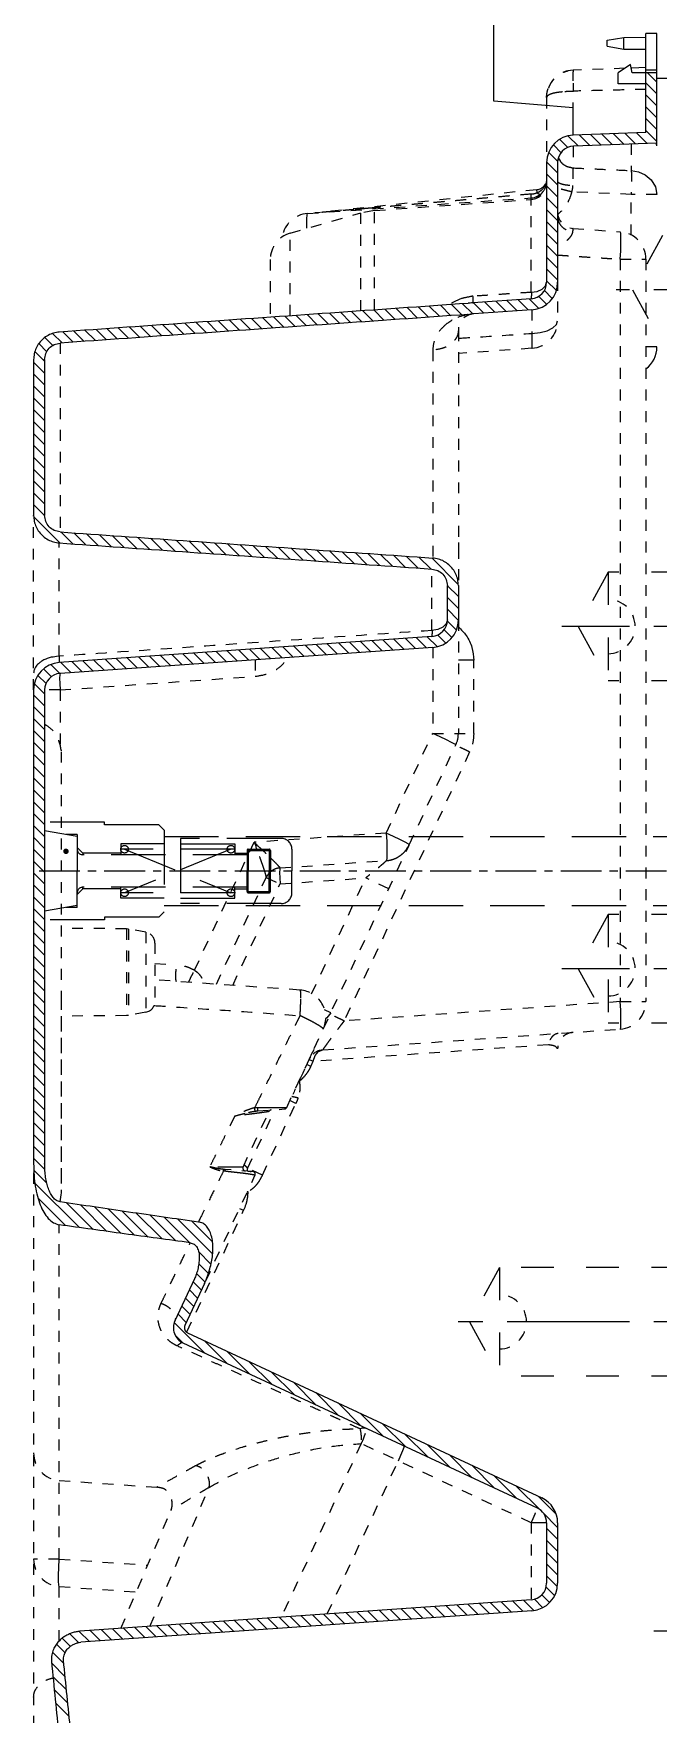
# Model space of a CAD drawing. Extents: x 14103 to 19353, y -3233 to 932.
# Drawn here: x 15809.7 to 15924.7, y 341.8 to 651.3 of the extents above; entities that cross this region are included whole.
import ezdxf

# ---------------------------------------------------------------- set-up
doc = ezdxf.new("R2010")
doc.units = 0
doc.header["$LTSCALE"] = 20
doc.header["$MEASUREMENT"] = 0
for name, pattern in [('CENTER', [0.6, 0.375, -0.075, 0.075, -0.075]), ('HIDDEN', [0.2, 0.1, -0.1]), ('HIDDENX2', [0.75, 0.5, -0.25])]:
    doc.linetypes.add(name, pattern=pattern)
doc.layers.get('0').update_dxf_attribs({"linetype": 'CONTINUOUS'})
for name, color, linetype in [('AIR-POPPELS', 2, 'HIDDENX2'), ('DEFAULT_2', 8, 'HIDDEN'), ('HOLD DOWN', 7, 'CONTINUOUS'), ('WATER', 9, 'HIDDEN')]:
    doc.layers.add(name, color=color, linetype=linetype)

msp = doc.modelspace()

# ---------------------------------------------------------------- linework, layer by layer
at = {"color": 7, "linetype": 'Continuous'}
for p, q in [((15915.25, 650.042), (15918.278, 650.575)), ((15915.25, 648.948), (15915.25, 650.042)), ((15918.278, 650.575), (15922.355, 650.611)), ((15918.278, 648.414), (15918.278, 650.575)), ((15922.355, 633.046), (15922.355, 651.271)), ((15924.385, 651.271), (15922.355, 651.271)), ((15924.385, 631.086), (15924.385, 651.271)), ((15915.25, 648.948), (15918.278, 648.414)), ((15918.278, 648.414), (15922.355, 648.378)), ((15919.553, 645.576), (15917.28, 644.077)), ((15917.28, 642.047), (15917.28, 644.077)), ((15919.818, 644.077), (15919.553, 645.576)), ((15922.355, 645.018), (15919.788, 644.928)), ((15924.385, 644.077), (15919.818, 644.077)), ((15922.355, 644.584), (15924.385, 644.584)), ((15922.355, 642.047), (15917.28, 642.047)), ((15922.355, 633.046), (15908.983, 632.579)), ((15924.385, 631.086), (15909.054, 630.551)), ((15924.385, 630.611), (15924.233, 631.081)), ((15904.085, 627.508), (15904.085, 605.495)), ((15906.115, 627.508), (15906.115, 605.921)), ((15901.253, 602.457), (15890.536, 601.708)), ((15901.394, 600.432), (15890.678, 599.683)), ((15902.872, 596.22), (15904.191, 596.565)), ((15809.677, 591.239), (15809.677, 562.572)), ((15811.707, 591.239), (15811.707, 562.572)), ((15924.385, 593.577), (15922.355, 593.577)), ((15885.815, 543.317), (15885.815, 549.637)), ((15887.845, 549.636), (15887.845, 543.317)), ((15882.983, 540.279), (15814.398, 535.483)), ((15883.124, 538.254), (15814.54, 533.458)), ((15890.678, 535.891), (15887.845, 535.891)), ((15809.677, 530.421), (15809.677, 443.228)), ((15811.707, 530.421), (15811.707, 442.925)), ((15814.752, 519.052), (15814.752, 519.048)), ((15847.581, 434.962), (15848.322, 434.616)), ((15839.288, 421.981), (15835.684, 414.253)), ((15841.127, 421.122), (15837.524, 413.395)), ((15838.015, 412.046), (15903.185, 381.657)), ((15837.157, 410.206), (15902.327, 379.817)), ((15904.085, 377.058), (15904.085, 365.954)), ((15906.115, 377.058), (15906.115, 365.954)), ((15901.253, 362.917), (15818.199, 357.109)), ((15901.394, 360.892), (15818.34, 355.084))]:
    msp.add_line(p, q, dxfattribs=at)
at = {"color": 2, "linetype": 'Continuous'}
for p, q in [((15924.385, 642.341), (15922.65, 644.077)), ((15924.385, 640.153), (15922.355, 642.183)), ((15924.385, 637.966), (15922.355, 639.996)), ((15924.385, 635.778), (15922.355, 637.808)), ((15924.385, 633.591), (15922.355, 635.621)), ((15907.984, 630.304), (15906.511, 631.777)), ((15909.895, 630.58), (15908.07, 632.405)), ((15912.009, 630.654), (15910.046, 632.617)), ((15914.123, 630.728), (15912.16, 632.69)), ((15916.236, 630.802), (15914.274, 632.764)), ((15918.35, 630.875), (15916.387, 632.838)), ((15920.464, 630.949), (15918.501, 632.912)), ((15922.578, 631.023), (15920.615, 632.986)), ((15924.385, 631.403), (15922.355, 633.433)), ((15906.162, 627.75), (15904.504, 629.408)), ((15906.776, 629.324), (15905.334, 630.766)), ((15906.115, 623.422), (15904.085, 625.452)), ((15906.115, 625.609), (15904.103, 627.622)), ((15906.115, 621.234), (15904.085, 623.264)), ((15906.115, 619.047), (15904.085, 621.077)), ((15906.115, 616.859), (15904.085, 618.889)), ((15906.115, 614.672), (15904.085, 616.702)), ((15906.115, 612.484), (15904.085, 614.514)), ((15906.115, 610.296), (15904.085, 612.326)), ((15906.115, 608.109), (15904.085, 610.139)), ((15906.115, 605.921), (15904.085, 607.951)), ((15905.134, 602.527), (15903.645, 604.016)), ((15905.878, 603.971), (15904.085, 605.764)), ((15874.184, 598.476), (15872.278, 600.382)), ((15876.228, 598.619), (15874.322, 600.525)), ((15878.273, 598.762), (15876.367, 600.668)), ((15880.317, 598.906), (15878.411, 600.811)), ((15882.361, 599.049), (15880.455, 600.955)), ((15884.406, 599.192), (15882.5, 601.098)), ((15886.45, 599.336), (15884.544, 601.241)), ((15888.494, 599.479), (15886.589, 601.384)), ((15890.497, 599.664), (15888.633, 601.528)), ((15892.536, 599.812), (15890.634, 601.714)), ((15894.58, 599.955), (15892.678, 601.857)), ((15896.625, 600.098), (15894.723, 602)), ((15898.67, 600.241), (15896.768, 602.143)), ((15900.714, 600.384), (15898.812, 602.286)), ((15902.588, 600.699), (15900.857, 602.429)), ((15904.042, 601.431), (15902.568, 602.905)), ((15831.255, 595.465), (15829.348, 597.373)), ((15833.299, 595.609), (15831.392, 597.516)), ((15835.344, 595.752), (15833.436, 597.659)), ((15837.388, 595.895), (15835.481, 597.803)), ((15839.432, 596.039), (15837.525, 597.946)), ((15841.476, 596.182), (15839.569, 598.089)), ((15843.52, 596.326), (15841.613, 598.233)), ((15845.565, 596.469), (15843.658, 598.376)), ((15847.609, 596.612), (15845.702, 598.519)), ((15849.653, 596.756), (15847.746, 598.662)), ((15851.697, 596.899), (15849.791, 598.806)), ((15853.742, 597.042), (15851.835, 598.949)), ((15855.786, 597.186), (15853.879, 599.092)), ((15857.83, 597.329), (15855.924, 599.236)), ((15859.874, 597.473), (15857.968, 599.379)), ((15861.918, 597.616), (15860.012, 599.522)), ((15863.963, 597.759), (15862.056, 599.665)), ((15866.007, 597.903), (15864.101, 599.809)), ((15868.051, 598.046), (15866.145, 599.952)), ((15870.096, 598.189), (15868.189, 600.095)), ((15872.14, 598.332), (15870.234, 600.239)), ((15812.137, 592.708), (15810.637, 594.207)), ((15813.205, 593.827), (15811.73, 595.303)), ((15814.902, 594.318), (15813.158, 596.061)), ((15816.946, 594.461), (15815.038, 596.369)), ((15818.99, 594.605), (15817.082, 596.512)), ((15821.035, 594.748), (15819.127, 596.656)), ((15823.079, 594.891), (15821.171, 596.799)), ((15825.123, 595.035), (15823.215, 596.943)), ((15827.167, 595.178), (15825.259, 597.086)), ((15829.211, 595.322), (15827.304, 597.229)), ((15811.707, 590.95), (15809.927, 592.73)), ((15811.707, 588.762), (15809.677, 590.792)), ((15811.707, 586.574), (15809.677, 588.604)), ((15811.707, 584.387), (15809.677, 586.417)), ((15811.707, 582.199), (15809.677, 584.229)), ((15811.707, 580.012), (15809.677, 582.042)), ((15811.707, 577.824), (15809.677, 579.854)), ((15811.707, 575.637), (15809.677, 577.667)), ((15811.707, 573.449), (15809.677, 575.479)), ((15811.707, 571.261), (15809.677, 573.291)), ((15811.707, 569.074), (15809.677, 571.104)), ((15811.707, 566.886), (15809.677, 568.916)), ((15811.707, 564.699), (15809.677, 566.729)), ((15811.721, 562.497), (15809.677, 564.541)), ((15814.556, 557.475), (15809.703, 562.327)), ((15816.908, 557.31), (15814.712, 559.506)), ((15819.261, 557.145), (15817.065, 559.341)), ((15821.613, 556.98), (15819.418, 559.176)), ((15823.966, 556.815), (15821.77, 559.011)), ((15826.318, 556.65), (15824.123, 558.846)), ((15828.671, 556.485), (15826.476, 558.681)), ((15831.023, 556.32), (15828.828, 558.516)), ((15833.376, 556.155), (15831.181, 558.35)), ((15835.729, 555.99), (15833.534, 558.185)), ((15838.081, 555.826), (15835.886, 558.02)), ((15840.434, 555.661), (15838.239, 557.855)), ((15842.786, 555.496), (15840.592, 557.69)), ((15845.139, 555.331), (15842.944, 557.525)), ((15847.491, 555.166), (15845.297, 557.36)), ((15849.844, 555.001), (15847.649, 557.195)), ((15852.196, 554.836), (15850.002, 557.03)), ((15854.549, 554.671), (15852.354, 556.865)), ((15856.901, 554.506), (15854.707, 556.7)), ((15859.254, 554.341), (15857.06, 556.535)), ((15861.606, 554.177), (15859.412, 556.37)), ((15863.958, 554.012), (15861.765, 556.205)), ((15866.311, 553.847), (15864.117, 556.04)), ((15868.663, 553.682), (15866.47, 555.876)), ((15871.016, 553.517), (15868.822, 555.711)), ((15873.368, 553.352), (15871.175, 555.546)), ((15875.721, 553.187), (15873.527, 555.381)), ((15878.073, 553.023), (15875.88, 555.216)), ((15880.425, 552.858), (15878.232, 555.051)), ((15882.778, 552.693), (15880.585, 554.886)), ((15887.824, 549.834), (15882.937, 554.721)), ((15887.845, 547.626), (15885.811, 549.66)), ((15887.845, 545.438), (15885.815, 547.468)), ((15887.837, 543.259), (15885.815, 545.28)), ((15887.447, 541.461), (15885.78, 543.128)), ((15859.493, 536.602), (15857.591, 538.504)), ((15861.537, 536.745), (15859.635, 538.647)), ((15863.582, 536.888), (15861.68, 538.79)), ((15865.626, 537.031), (15863.724, 538.933)), ((15867.671, 537.174), (15865.769, 539.076)), ((15869.716, 537.317), (15867.814, 539.219)), ((15871.76, 537.46), (15869.858, 539.361)), ((15873.805, 537.603), (15871.903, 539.504)), ((15875.849, 537.745), (15873.947, 539.647)), ((15877.894, 537.888), (15875.992, 539.79)), ((15879.939, 538.031), (15878.037, 539.933)), ((15881.983, 538.174), (15880.081, 540.076)), ((15883.914, 538.431), (15882.126, 540.219)), ((15885.459, 539.074), (15883.989, 540.544)), ((15886.626, 540.094), (15885.184, 541.536)), ((15816.556, 533.599), (15814.654, 535.501)), ((15818.6, 533.742), (15816.698, 535.644)), ((15820.645, 533.885), (15818.743, 535.787)), ((15822.689, 534.028), (15820.787, 535.93)), ((15824.734, 534.171), (15822.832, 536.073)), ((15826.779, 534.314), (15824.877, 536.216)), ((15828.823, 534.457), (15826.921, 536.359)), ((15830.868, 534.6), (15828.966, 536.502)), ((15832.912, 534.743), (15831.011, 536.645)), ((15834.957, 534.886), (15833.055, 536.788)), ((15837.002, 535.029), (15835.1, 536.931)), ((15839.046, 535.172), (15837.144, 537.074)), ((15841.091, 535.315), (15839.189, 537.217)), ((15843.136, 535.458), (15841.234, 537.36)), ((15845.18, 535.601), (15843.278, 537.503)), ((15847.225, 535.744), (15845.323, 537.646)), ((15849.269, 535.887), (15847.367, 537.789)), ((15851.314, 536.03), (15849.412, 537.932)), ((15853.359, 536.173), (15851.457, 538.075)), ((15855.403, 536.316), (15853.501, 538.218)), ((15857.448, 536.459), (15855.546, 538.361)), ((15811.972, 531.62), (15810.48, 533.112)), ((15812.962, 532.818), (15811.495, 534.285)), ((15814.515, 533.452), (15812.852, 535.115)), ((15811.707, 527.51), (15809.677, 529.54)), ((15811.707, 529.697), (15809.849, 531.555)), ((15811.707, 525.322), (15809.677, 527.352)), ((15811.707, 523.134), (15809.677, 525.164)), ((15811.707, 520.947), (15809.677, 522.977)), ((15811.707, 518.759), (15809.677, 520.789)), ((15811.707, 516.572), (15809.677, 518.602)), ((15811.707, 514.384), (15809.677, 516.414)), ((15811.707, 512.196), (15809.677, 514.226)), ((15811.707, 510.009), (15809.677, 512.039)), ((15811.707, 507.821), (15809.677, 509.851)), ((15811.707, 505.634), (15809.677, 507.664)), ((15811.707, 503.446), (15809.677, 505.476)), ((15811.707, 501.258), (15809.677, 503.288)), ((15811.707, 499.071), (15809.677, 501.101)), ((15811.707, 496.883), (15809.677, 498.913)), ((15811.707, 494.696), (15809.677, 496.726)), ((15811.707, 492.508), (15809.677, 494.538)), ((15811.707, 490.32), (15809.677, 492.35)), ((15811.707, 488.133), (15809.677, 490.163)), ((15811.707, 485.945), (15809.677, 487.975)), ((15811.707, 483.758), (15809.677, 485.788)), ((15811.707, 481.57), (15809.677, 483.6)), ((15811.707, 479.383), (15809.677, 481.413)), ((15811.707, 477.195), (15809.677, 479.225)), ((15811.707, 475.007), (15809.677, 477.037)), ((15811.707, 472.82), (15809.677, 474.85)), ((15811.707, 470.632), (15809.677, 472.662)), ((15811.707, 468.445), (15809.677, 470.475)), ((15811.707, 466.257), (15809.677, 468.287)), ((15811.707, 464.069), (15809.677, 466.099)), ((15811.707, 461.882), (15809.677, 463.912)), ((15811.707, 459.694), (15809.677, 461.724)), ((15811.707, 457.507), (15809.677, 459.537)), ((15811.707, 455.319), (15809.677, 457.349)), ((15811.707, 453.131), (15809.677, 455.161)), ((15811.707, 450.944), (15809.677, 452.974)), ((15811.707, 448.756), (15809.677, 450.786)), ((15811.707, 446.569), (15809.677, 448.599)), ((15811.707, 444.381), (15809.677, 446.411)), ((15811.746, 442.155), (15809.677, 444.223)), ((15812.104, 439.61), (15809.722, 441.991)), ((15818.091, 431.435), (15809.923, 439.603)), ((15815.55, 431.788), (15810.49, 436.848)), ((15820.631, 431.082), (15815.719, 435.995)), ((15823.171, 430.729), (15818.289, 435.612)), ((15825.712, 430.377), (15820.859, 435.23)), ((15828.244, 430.032), (15823.429, 434.847)), ((15830.775, 429.689), (15825.999, 434.465)), ((15833.305, 429.347), (15828.561, 434.09)), ((15835.835, 429.004), (15831.117, 433.722)), ((15838.365, 428.662), (15833.673, 433.354)), ((15842.622, 426.592), (15836.229, 432.985)), ((15842.612, 428.79), (15838.784, 432.617)), ((15842.313, 424.714), (15840.027, 426.999)), ((15841.843, 422.996), (15840.065, 424.774)), ((15840.559, 419.904), (15839.032, 421.432)), ((15841.243, 421.408), (15839.659, 422.992)), ((15839.168, 416.92), (15837.641, 418.448)), ((15839.864, 418.412), (15838.336, 419.94)), ((15837.777, 413.937), (15836.249, 415.464)), ((15838.472, 415.428), (15836.945, 416.956)), ((15841.208, 408.318), (15835.604, 413.922)), ((15837.061, 410.277), (15835.844, 411.494)), ((15845.307, 406.406), (15841.11, 410.603)), ((15849.406, 404.495), (15845.209, 408.692)), ((15853.505, 402.583), (15849.308, 406.78)), ((15857.604, 400.672), (15853.407, 404.869)), ((15861.703, 398.761), (15857.506, 402.958)), ((15865.802, 396.849), (15861.605, 401.046)), ((15869.901, 394.938), (15865.704, 399.135)), ((15874, 393.027), (15869.803, 397.223)), ((15878.099, 391.115), (15873.902, 395.312)), ((15882.198, 389.204), (15878.001, 393.401)), ((15886.297, 387.292), (15882.1, 391.489)), ((15890.396, 385.381), (15886.199, 389.578)), ((15894.495, 383.47), (15890.298, 387.666)), ((15898.594, 381.558), (15894.397, 385.755)), ((15903.029, 379.31), (15898.496, 383.844)), ((15905.799, 378.728), (15902.595, 381.932)), ((15906.115, 376.224), (15903.365, 378.974)), ((15906.115, 374.037), (15904.085, 376.067)), ((15906.115, 371.849), (15904.085, 373.879)), ((15906.115, 369.661), (15904.085, 371.691)), ((15906.115, 367.474), (15904.085, 369.504)), ((15905.521, 363.693), (15903.954, 365.26)), ((15906.028, 365.374), (15904.085, 367.316)), ((15891.512, 360.201), (15889.611, 362.103)), ((15893.557, 360.344), (15891.655, 362.246)), ((15895.602, 360.487), (15893.7, 362.389)), ((15897.646, 360.63), (15895.744, 362.532)), ((15899.691, 360.773), (15897.789, 362.675)), ((15901.693, 360.958), (15899.834, 362.818)), ((15903.346, 361.492), (15901.782, 363.056)), ((15904.606, 362.42), (15903.199, 363.828)), ((15848.576, 357.198), (15846.674, 359.1)), ((15850.62, 357.341), (15848.718, 359.243)), ((15852.665, 357.484), (15850.763, 359.386)), ((15854.709, 357.627), (15852.807, 359.529)), ((15856.754, 357.77), (15854.852, 359.672)), ((15858.799, 357.913), (15856.897, 359.815)), ((15860.843, 358.056), (15858.941, 359.958)), ((15862.888, 358.199), (15860.986, 360.101)), ((15864.932, 358.342), (15863.031, 360.244)), ((15866.977, 358.485), (15865.075, 360.387)), ((15869.022, 358.628), (15867.12, 360.53)), ((15871.066, 358.771), (15869.164, 360.673)), ((15873.111, 358.914), (15871.209, 360.816)), ((15875.156, 359.057), (15873.254, 360.959)), ((15877.2, 359.2), (15875.298, 361.102)), ((15879.245, 359.343), (15877.343, 361.245)), ((15881.289, 359.486), (15879.387, 361.388)), ((15883.334, 359.629), (15881.432, 361.531)), ((15885.379, 359.772), (15883.477, 361.674)), ((15887.423, 359.915), (15885.521, 361.817)), ((15889.468, 360.058), (15887.566, 361.96)), ((15817.953, 355.007), (15816.337, 356.623)), ((15819.951, 355.197), (15818.061, 357.086)), ((15821.996, 355.34), (15820.094, 357.242)), ((15824.04, 355.483), (15822.138, 357.385)), ((15826.085, 355.626), (15824.183, 357.528)), ((15828.129, 355.769), (15826.227, 357.671)), ((15830.174, 355.912), (15828.272, 357.814)), ((15832.219, 356.055), (15830.317, 357.956)), ((15834.263, 356.197), (15832.361, 358.099)), ((15836.308, 356.34), (15834.406, 358.242)), ((15838.352, 356.483), (15836.45, 358.385)), ((15840.397, 356.626), (15838.495, 358.528)), ((15842.442, 356.769), (15840.54, 358.671)), ((15844.486, 356.912), (15842.584, 358.814)), ((15846.531, 357.055), (15844.629, 358.957)), ((15815.235, 351.162), (15813.17, 353.227)), ((15815.467, 353.118), (15813.879, 354.705)), ((15816.454, 354.318), (15814.95, 355.822)), ((15815.479, 348.731), (15813, 351.21)), ((15815.723, 346.299), (15813.237, 348.785)), ((15815.97, 343.865), (15813.475, 346.359)), ((15816.218, 341.429), (15813.714, 343.933))]:
    msp.add_line(p, q, dxfattribs=at)
at = {"color": 7, "linetype": 'Continuous'}
msp.add_lwpolyline([(15904.085, 377.058), (15903.874, 377.064), (15903.268, 377.07)], dxfattribs=at)
for centre, radius, start, end in [((15909.16, 627.508), 5.075, 92, 180), ((15909.16, 627.508), 3.045, 92, 180), ((15919.31, 630.611), 5.075, 0, 5.32632), ((15901.04, 605.495), 3.045, 274, 0), ((15901.04, 605.495), 5.075, 274, 360), ((15890.89, 596.645), 5.075, 94, 99.8201), ((15919.31, 593.577), 5.075, 306.99842, 0), ((15882.77, 543.317), 3.045, 274, 0), ((15882.77, 543.317), 5.075, 274, 0), ((15814.752, 530.421), 5.075, 94, 180), ((15814.752, 530.421), 3.045, 94, 180), ((15838.444, 412.966), 3.045, 155, 245), ((15838.444, 412.966), 1.015, 155, 245), ((15901.04, 377.058), 5.075, 0, 65), ((15901.04, 377.058), 3.045, 0, 65), ((15901.04, 365.954), 3.045, 274, 0), ((15901.04, 365.954), 5.075, 274, 0)]:
    msp.add_arc(centre, radius, start, end, dxfattribs=at)
for points in [[(15906.261, 628.389), (15906.328, 628.224), (15906.553, 627.824)], [(15902.89, 621.559), (15903.414, 622.125), (15903.722, 622.595)], [(15903.012, 622.368), (15903.109, 622.445), (15903.425, 622.757), (15903.601, 622.986)], [(15903.601, 622.986), (15903.686, 623.116), (15903.825, 623.375), (15903.935, 623.649)], [(15903.711, 622.601), (15903.796, 622.765), (15903.892, 622.989)], [(15903.722, 622.595), (15903.784, 622.724), (15903.84, 622.861)], [(15903.84, 622.861), (15903.886, 622.991)], [(15903.886, 622.991), (15904.002, 623.438)], [(15903.892, 622.989), (15903.909, 623.034), (15903.989, 623.29), (15904.059, 623.649), (15904.034, 623.48)], [(15904.017, 623.78), (15903.935, 623.649)], [(15906.115, 624.065), (15906.324, 623.811)], [(15906.324, 623.811), (15906.342, 623.801), (15906.404, 623.766)], [(15902.894, 621.649), (15902.796, 621.641)], [(15906.115, 617.538), (15906.316, 616.574)], [(15906.797, 618.601), (15906.21, 618.024)], [(15889.622, 601.597), (15864.32, 599.824), (15839.243, 598.066), (15814.398, 596.324)], [(15890.03, 601.646), (15889.781, 601.612), (15889.624, 601.613)], [(15890.536, 601.708), (15890.551, 601.755), (15890.559, 601.891), (15890.56, 602.112), (15890.558, 602.266)], [(15889.665, 599.561), (15864.372, 597.788), (15839.326, 596.032), (15814.54, 594.292)], [(15889.68, 599.561), (15889.965, 599.59), (15890.379, 599.647)], [(15814.398, 596.324), (15813.33, 596.133), (15812.325, 595.716), (15811.431, 595.095), (15810.69, 594.297), (15810.136, 593.359), (15809.793, 592.325), (15809.677, 591.241)], [(15811.707, 591.241), (15811.919, 592.362), (15812.527, 593.329), (15813.446, 594.004), (15814.54, 594.292)], [(15809.677, 562.57), (15809.793, 561.485), (15810.137, 560.449), (15810.692, 559.511), (15811.433, 558.714), (15812.327, 558.093), (15813.332, 557.677), (15814.398, 557.486)], [(15814.54, 559.518), (15813.446, 559.807), (15812.527, 560.481), (15811.919, 561.448), (15811.707, 562.57)], [(15814.398, 557.486), (15837.067, 555.897), (15859.931, 554.294), (15882.983, 552.679)], [(15814.54, 559.518), (15837.187, 557.929), (15860.052, 556.325), (15883.124, 554.708)], [(15887.845, 557.575), (15887.845, 556.562), (15887.845, 555.555), (15887.845, 554.569)], [(15886.089, 553.482), (15885.195, 554.102), (15884.191, 554.517), (15883.124, 554.708)], [(15882.983, 552.679), (15884.078, 552.39), (15884.997, 551.717), (15885.604, 550.752), (15885.815, 549.636)], [(15887.845, 549.636), (15887.729, 550.718), (15887.385, 551.75), (15886.83, 552.686), (15886.089, 553.482)], [(15887.876, 542.021), (15889.266, 540.46), (15890.327, 538.252), (15890.678, 535.891)], [(15812.93, 536.429), (15812.56, 536.33), (15811.749, 536.028), (15811.044, 535.638), (15810.557, 535.259)], [(15814.242, 536.624), (15812.93, 536.429)], [(15814.398, 536.632), (15814.242, 536.624)], [(15814.398, 536.632), (15814.381, 536.376), (15814.369, 536.148), (15814.36, 535.863), (15814.362, 535.654), (15814.374, 535.526), (15814.398, 535.483)], [(15810.557, 535.259), (15810.037, 534.648), (15809.769, 534.079), (15809.677, 533.484)], [(15850.306, 502.284), (15850.252, 502.375)], [(15850.252, 502.375), (15850.952, 501.697)], [(15850.75, 501.087), (15850.543, 501.783), (15850.306, 502.284)], [(15809.677, 443.227), (15809.757, 441.034), (15809.99, 439.029), (15810.37, 437.214), (15810.894, 435.613), (15811.56, 434.239), (15812.369, 433.13), (15813.327, 432.335), (15814.398, 431.948)], [(15814.54, 436.17), (15813.864, 436.442), (15813.276, 436.987), (15812.79, 437.729), (15812.402, 438.611), (15812.106, 439.595), (15811.89, 440.69), (15811.755, 441.901), (15811.707, 443.227)], [(15814.752, 437.848), (15814.488, 436.19)], [(15839.996, 432.443), (15827.151, 434.293), (15814.54, 436.17)], [(15840.557, 433.593), (15840.151, 432.768), (15839.993, 432.445)], [(15848.732, 435.685), (15848.322, 434.616)], [(15838.509, 428.642), (15826.36, 430.287), (15814.398, 431.948)], [(15841.128, 421.123), (15841.687, 422.502), (15842.104, 423.829), (15842.409, 425.122), (15842.609, 426.382), (15842.687, 427.615), (15842.61, 428.816), (15842.379, 429.952), (15841.993, 430.928), (15841.461, 431.7), (15840.8, 432.214), (15839.996, 432.443)], [(15838.509, 428.642), (15839.211, 428.364), (15839.759, 427.751), (15840.069, 426.882), (15840.153, 425.848), (15840.065, 424.77), (15839.871, 423.734), (15839.601, 422.789), (15839.287, 421.979)], [(15836.083, 409.645), (15835.988, 409.688)], [(15836.762, 409.336), (15836.082, 409.643)], [(15836.083, 409.645), (15836.687, 410.145), (15836.863, 410.215)], [(15869.757, 394.365), (15870.007, 394.494), (15870.314, 394.567), (15870.587, 394.574), (15870.834, 394.503)], [(15818.199, 357.109), (15817.482, 356.991), (15816.78, 356.8), (15816.107, 356.532), (15815.47, 356.189), (15814.863, 355.761), (15814.289, 355.226), (15813.766, 354.562), (15813.329, 353.75), (15813.026, 352.754), (15812.968, 351.528)], [(15815.178, 351.728), (15815.268, 352.682), (15815.624, 353.462), (15816.135, 354.075), (15816.704, 354.509), (15817.274, 354.8), (15817.819, 354.98), (15818.34, 355.084)], [(15812.969, 351.528), (15813.654, 344.533), (15814.326, 337.778), (15814.986, 331.213), (15815.64, 324.791), (15816.291, 318.466), (15816.946, 312.189), (15817.609, 305.915), (15818.286, 299.595)], [(15820.674, 299.741), (15819.947, 306.238), (15819.233, 312.739), (15818.532, 319.242), (15817.842, 325.742), (15817.162, 332.238), (15816.492, 338.733), (15815.831, 345.228), (15815.178, 351.728)]]:
    msp.add_spline(points, degree=3, dxfattribs=at)
at = {"layer": 'AIR-POPPELS'}
for p, q in [((15822.707, 506.09), (15811.707, 506.09)), ((15817.707, 503.432), (15811.707, 504.49)), ((15822.707, 505.59), (15822.707, 506.09)), ((15832.707, 505.59), (15822.707, 505.59)), ((15833.707, 504.59), (15832.707, 505.59)), ((15833.707, 504.59), (15833.707, 490.74)), ((15817.707, 503.79), (15815.677, 503.79)), ((15817.707, 503.79), (15817.707, 497.09)), ((15818.707, 500.39), (15817.707, 501.39)), ((15833.707, 502.09), (15825.707, 502.09)), ((15825.707, 502.09), (15825.707, 500.09)), ((15833.707, 503.44), (16025.395, 503.44)), ((15836.707, 503.09), (15836.707, 491.09)), ((15855.207, 503.09), (15836.707, 503.09)), ((15836.707, 502.09), (15846.682, 502.09)), ((15846.682, 502.09), (15846.682, 500.09)), ((15818.707, 500.39), (15818.707, 500.09)), ((15825.707, 500.39), (15818.707, 500.39)), ((15848.952, 500.09), (15818.707, 500.09)), ((15846.682, 501.09), (15825.707, 501.09)), ((15845.982, 501.09), (15826.407, 493.09)), ((15826.407, 501.09), (15845.982, 493.09)), ((15846.682, 500.39), (15848.952, 500.39)), ((15848.952, 500.69), (15849.152, 500.89)), ((15848.952, 500.89), (15848.952, 497.09)), ((15849.152, 501.09), (15853.043, 501.09)), ((15849.152, 500.89), (15853.043, 500.89)), ((15849.152, 500.89), (15849.152, 497.09)), ((15853.043, 500.89), (15853.243, 500.69)), ((15853.043, 500.89), (15853.043, 497.09)), ((15853.243, 500.89), (15853.243, 497.09)), ((15857.207, 501.09), (15857.207, 497.09)), ((15817.707, 490.39), (15817.707, 497.09)), ((15848.952, 493.29), (15848.952, 497.09)), ((15849.152, 493.29), (15849.152, 497.09)), ((15853.043, 493.29), (15853.043, 497.09)), ((15853.243, 493.29), (15853.243, 497.09)), ((15857.207, 493.09), (15857.207, 497.09)), ((15818.707, 493.79), (15817.707, 492.79)), ((15818.707, 493.79), (15818.707, 494.09)), ((15848.952, 494.09), (15818.707, 494.09)), ((15825.707, 493.79), (15818.707, 493.79)), ((15825.707, 492.09), (15825.707, 494.09)), ((15846.682, 493.09), (15825.707, 493.09)), ((15833.707, 492.09), (15825.707, 492.09)), ((15836.707, 492.09), (15846.682, 492.09)), ((15846.682, 492.09), (15846.682, 494.09)), ((15846.682, 493.79), (15848.952, 493.79)), ((15848.952, 493.49), (15849.152, 493.29)), ((15849.152, 493.29), (15853.043, 493.29)), ((15849.152, 493.09), (15853.043, 493.09)), ((15853.043, 493.29), (15853.243, 493.49)), ((15817.707, 490.748), (15811.707, 489.69)), ((15817.707, 490.39), (15815.677, 490.39)), ((15833.707, 489.59), (15832.707, 488.59)), ((15833.707, 490.74), (16025.395, 490.74)), ((15855.207, 491.09), (15836.707, 491.09)), ((15822.707, 488.09), (15811.707, 488.09)), ((15832.707, 488.59), (15822.707, 488.59)), ((15822.707, 488.59), (15822.707, 488.09))]:
    msp.add_line(p, q, dxfattribs=at)
at = {"layer": 'AIR-POPPELS', "color": 1, "linetype": 'CENTER'}
msp.add_line((15810.678, 497.09), (16100.385, 497.09), dxfattribs=at)
at = {"layer": 'AIR-POPPELS', "color": 5, "const_width": 0.5}
msp.add_lwpolyline([(15815.628, 500.467, 1), (15815.628, 500.967, 1)], format="xyb", close=True, dxfattribs=at)
at = {"layer": 'AIR-POPPELS'}
for centre in [(15826.407, 501.09), (15845.982, 501.09), (15826.407, 493.09), (15845.982, 493.09)]:
    msp.add_circle(centre, 0.7, dxfattribs=at)
for centre, radius, start, end in [((15855.207, 501.09), 2, 0, 90), ((15818.707, 501.09), 1, 180, 270), ((15849.152, 500.89), 0.2, 90, 180), ((15853.043, 500.89), 0.2, 0, 90), ((15818.707, 493.09), 1, 90, 180), ((15849.152, 493.29), 0.2, 180, 270), ((15853.043, 493.29), 0.2, 270, 0), ((15855.207, 493.09), 2, 270, 0)]:
    msp.add_arc(centre, radius, start, end, dxfattribs=at)
at = {"layer": 'DEFAULT_2', "color": 9, "linetype": 'HIDDEN'}
for p, q in [((15907.745, 644.363), (15907.708, 644.355)), ((15918.503, 644.883), (15908.983, 644.551)), ((15908.983, 632.579), (15908.983, 640.681)), ((15904.094, 639.78), (15904.085, 639.479)), ((15904.085, 639.479), (15904.085, 627.508)), ((15908.948, 630.551), (15908.948, 626.539)), ((15919.664, 630.921), (15919.664, 626.054)), ((15902.268, 622.534), (15861.455, 618.244)), ((15902.325, 621.989), (15902.268, 622.534)), ((15919.664, 621.676), (15908.712, 622.122)), ((15860.086, 618.149), (15901.253, 621.027)), ((15872.413, 618.71), (15901.253, 620.727)), ((15901.253, 603.641), (15901.253, 620.727)), ((15919.664, 614.145), (15919.664, 621.676)), ((15924.385, 621.676), (15919.664, 621.676)), ((15856.897, 614.538), (15869.906, 618.268)), ((15859.995, 617.895), (15860.086, 618.149)), ((15872.413, 618.71), (15869.906, 618.268)), ((15869.906, 600.216), (15869.906, 618.268)), ((15872.413, 600.391), (15872.413, 618.71)), ((15856.897, 599.304), (15856.897, 614.538)), ((15908.948, 615.398), (15917.634, 614.79)), ((15917.634, 609.728), (15917.726, 611.287)), ((15917.634, 609.728), (15917.634, 473.033)), ((15917.634, 609.728), (15922.355, 609.728)), ((15922.355, 609.728), (15922.355, 473.033)), ((15853.221, 609.66), (15853.221, 599.046)), ((15906.115, 605.921), (15906.115, 598.39)), ((15901.394, 600.432), (15901.394, 596.068)), ((15814.54, 594.292), (15814.54, 559.518)), ((15887.845, 596.645), (15887.845, 549.636)), ((15901.394, 596.068), (15902.872, 596.22)), ((15883.124, 592.986), (15883.124, 554.708)), ((15901.394, 593.327), (15887.845, 592.379)), ((15809.677, 530.421), (15809.677, 562.572)), ((15814.398, 536.632), (15814.398, 557.486)), ((15882.983, 541.374), (15882.983, 552.679)), ((15887.845, 543.316), (15887.845, 522.434)), ((15883.124, 538.254), (15883.124, 522.434)), ((15890.678, 522.434), (15890.678, 535.891)), ((15814.54, 530.421), (15850.53, 532.937)), ((15814.54, 530.421), (15811.707, 530.421)), ((15814.54, 530.421), (15814.54, 520.345)), ((15874.563, 504.075), (15883.124, 522.434)), ((15878.809, 501.93), (15887.37, 520.289)), ((15883.124, 522.434), (15890.678, 522.434)), ((15884.47, 521.796), (15883.124, 522.434)), ((15885.663, 521.215), (15884.47, 521.796)), ((15887.37, 520.289), (15887.181, 520.426)), ((15889.917, 519.002), (15866.824, 469.48)), ((15839.268, 478.82), (15850.252, 502.375)), ((15874.563, 504.075), (15850.252, 502.375)), ((15856.252, 453.557), (15878.782, 501.873)), ((15875.909, 503.437), (15874.563, 504.075)), ((15874.563, 504.075), (15874.655, 502.515)), ((15877.102, 502.856), (15875.909, 503.437)), ((15878.809, 501.93), (15878.62, 502.068)), ((15855.024, 497.646), (15874.563, 499.013)), ((15874.655, 499.266), (15874.563, 499.013)), ((15843.311, 476.24), (15852.483, 495.91)), ((15852.476, 495.896), (15855.024, 494.708)), ((15855.024, 494.708), (15870.786, 495.81)), ((15860.833, 474.465), (15870.786, 495.81)), ((15875.032, 493.83), (15870.786, 495.81)), ((15846.314, 476.03), (15855.024, 494.708)), ((15826.755, 486.439), (15814.752, 486.544)), ((15827.107, 486.405), (15826.755, 486.439)), ((15826.755, 486.439), (15826.755, 470.462)), ((15830.347, 485.804), (15827.107, 486.405)), ((15827.107, 486.405), (15827.107, 470.495)), ((15830.347, 485.804), (15830.347, 471.096)), ((15832.007, 483.808), (15832.007, 473.092)), ((15832.007, 480.068), (15835.945, 479.793)), ((15858.721, 475.163), (15832.007, 477.031)), ((15826.755, 470.462), (15814.752, 470.357)), ((15827.107, 470.495), (15826.755, 470.462)), ((15830.347, 471.096), (15827.107, 470.495)), ((15864.364, 470.952), (15863.198, 471.496)), ((15917.634, 473.033), (15866.824, 469.48)), ((15917.634, 473.033), (15922.355, 473.033)), ((15917.726, 471.473), (15917.634, 473.033)), ((15862.92, 464.144), (15917.634, 467.97)), ((15917.634, 467.97), (15917.726, 468.224)), ((15904.404, 465.075), (15861.114, 462.048)), ((15860.676, 461.109), (15859.935, 461.455)), ((15860.373, 462.393), (15860.588, 462.78)), ((15860.373, 462.393), (15861.114, 462.048)), ((15860.676, 461.109), (15861.114, 462.048)), ((15861.114, 462.048), (15861.486, 463.106)), ((15861.486, 463.106), (15862.122, 463.844)), ((15862.122, 463.844), (15862.92, 464.144)), ((15848.221, 442.579), (15852.989, 452.804)), ((15849.062, 442.337), (15854.102, 453.145)), ((15850.893, 452.92), (15855.827, 453.265)), ((15851.771, 441.074), (15857.94, 454.303)), ((15857.94, 454.303), (15856.839, 454.816)), ((15809.677, 441.51), (15809.677, 283.681)), ((15841.353, 421.607), (15850.417, 441.044)), ((15849.993, 441.765), (15844.91, 442.12)), ((15848.62, 441.862), (15848.631, 441.86)), ((15851.771, 441.074), (15849.062, 442.337)), ((15849.97, 441.766), (15849.985, 441.765)), ((15849.993, 441.765), (15850.043, 441.758)), ((15837.89, 412.244), (15848.322, 434.616)), ((15814.398, 370.405), (15814.398, 431.948)), ((15869.961, 391.651), (15855.259, 359.701)), ((15901.254, 377.075), (15869.965, 391.66)), ((15863.725, 360.293), (15876.796, 388.48)), ((15814.398, 384.877), (15832.364, 383.621)), ((15831.049, 358.008), (15841.961, 383.58)), ((15825.72, 357.635), (15834.956, 379.393)), ((15834.956, 379.393), (15834.956, 379.393)), ((15903.268, 377.07), (15901.254, 377.075)), ((15901.254, 377.075), (15901.254, 362.917)), ((15814.398, 370.405), (15809.677, 370.405)), ((15814.259, 367.437), (15814.307, 368.845)), ((15814.307, 368.845), (15814.398, 370.405)), ((15814.398, 370.405), (15830.658, 369.268)), ((15814.398, 365.343), (15814.307, 365.596)), ((15814.398, 365.343), (15828.571, 364.351))]:
    msp.add_line(p, q, dxfattribs=at)
for points in [[(15919.664, 626.054), (15920.968, 625.824), (15922.221, 625.271), (15923.348, 624.334), (15924.119, 623.08), (15924.385, 621.676)], [(15859.969, 615.419), (15859.947, 616.054), (15859.947, 617.173), (15859.995, 617.895)], [(15917.774, 613.815), (15917.726, 614.537), (15917.634, 614.79)], [(15917.726, 611.287), (15917.774, 612.696), (15917.774, 613.815)], [(15901.253, 603.641), (15902.343, 603.815), (15903.263, 604.225), (15903.872, 604.811), (15904.085, 605.495)], [(15904.191, 596.565), (15905.227, 597.074), (15905.888, 597.701), (15906.115, 598.39)], [(15885.815, 543.317), (15885.602, 542.601), (15884.992, 541.985), (15884.072, 541.556), (15882.984, 541.374)], [(15814.54, 533.458), (15814.475, 533.223), (15814.453, 532.563), (15814.475, 531.58), (15814.54, 530.421)], [(15887.181, 520.426), (15886.595, 520.745), (15885.663, 521.215)], [(15874.655, 502.515), (15874.703, 501.107), (15874.703, 499.988), (15874.655, 499.266)], [(15878.62, 502.068), (15878.034, 502.386), (15877.102, 502.856)], [(15874.574, 498.991), (15874.578, 499.004), (15874.574, 499.011), (15874.563, 499.013)], [(15855.024, 497.646), (15854.963, 497.42), (15854.941, 496.786), (15854.963, 495.836), (15855.024, 494.708)], [(15855.018, 497.655), (15855.019, 497.65), (15855.02, 497.647), (15855.024, 497.646)], [(15864.364, 470.952), (15863.656, 470.04), (15863.391, 469.892)], [(15917.726, 468.224), (15917.774, 468.946), (15917.774, 470.065), (15917.726, 471.473)], [(15876.796, 388.48), (15877.26, 389.513), (15877.626, 390.393), (15877.839, 390.991), (15877.87, 391.222)], [(15814.307, 365.596), (15814.259, 366.318), (15814.259, 367.437)]]:
    msp.add_lwpolyline(points, dxfattribs=at)
for centre, radius, start, end in [((15909.16, 639.479), 5.075, 92, 180), ((15901.04, 624.065), 3.045, 274, 0), ((15901.04, 623.765), 3.045, 274, 0), ((15902.055, 624.553), 2.03, 276, 346.38305), ((15860.44, 613.086), 5.075, 94, 170.99483), ((15909.16, 618.435), 3.045, 180, 266), ((15858.296, 609.66), 5.075, 106, 180), ((15917.28, 609.728), 5.075, 0, 86.00002), ((15890.89, 596.645), 3.045, 94, 180), ((15901.04, 598.39), 5.075, 274, 0), ((15882.77, 522.434), 5.075, 335, 0), ((15874.209, 504.075), 5.075, 274, 335), ((15829.977, 483.808), 2.03, 0, 79.5), ((15858.367, 470.1), 5.075, 335, 86), ((15829.977, 473.092), 2.03, 280.5, 0), ((15917.28, 473.033), 5.075, 274, 360), ((15909.16, 464.325), 3.045, 94, 180), ((15863.132, 461.107), 3.045, 94, 146.66464), ((15853.449, 452.59), 0.508, 94, 155), ((15855.792, 453.771), 0.508, 274, 335.00016), ((15848.681, 442.365), 0.508, 155, 266), ((15849.957, 441.258), 0.508, 335, 86), ((15814.752, 389.94), 5.075, 180, 266), ((15814.752, 370.405), 5.075, 180, 266)]:
    msp.add_arc(centre, radius, start, end, dxfattribs=at)
for points in [[(15907.246, 644.179), (15907.375, 644.231), (15907.702, 644.355)], [(15907.708, 644.346), (15907.677, 644.314)], [(15907.712, 644.35), (15907.934, 644.407), (15908.05, 644.433)], [(15908.983, 644.551), (15908.965, 644.509), (15908.951, 644.385), (15908.94, 644.182), (15908.933, 643.904), (15908.93, 643.679), (15908.929, 643.426), (15908.933, 642.842), (15908.943, 642.173)], [(15904.153, 640.334), (15904.293, 640.927)], [(15904.293, 640.927), (15904.342, 641.079)], [(15904.342, 641.079), (15904.378, 641.181)], [(15905.017, 640.247), (15905.277, 640.323), (15905.602, 640.399), (15905.967, 640.467), (15906.376, 640.526), (15906.83, 640.578), (15907.321, 640.619), (15907.46, 640.628)], [(15907.46, 640.628), (15907.583, 640.636), (15907.853, 640.65), (15908.408, 640.67), (15908.983, 640.681)], [(15908.943, 642.173), (15908.96, 641.444), (15908.983, 640.681)], [(15922.355, 640.998), (15917.912, 640.894), (15913.454, 640.788), (15908.983, 640.681)], [(15904.085, 639.513), (15904.099, 639.904)], [(15904.085, 639.479), (15904.327, 639.903)], [(15904.085, 639.494), (15904.094, 639.789)], [(15904.099, 639.904), (15904.153, 640.334)], [(15904.327, 639.903), (15904.75, 640.149), (15904.993, 640.239), (15905.017, 640.247)], [(15906.553, 627.824), (15906.932, 627.382), (15907.852, 626.793)], [(15907.852, 626.793), (15908.948, 626.539)], [(15908.948, 626.539), (15908.927, 625.946), (15908.916, 625.193), (15908.915, 624.312), (15908.924, 623.334)], [(15908.948, 626.539), (15912.51, 626.378), (15916.082, 626.216), (15919.664, 626.054)], [(15919.664, 626.054), (15919.712, 624.923), (15919.712, 623.402), (15919.664, 621.676)], [(15902.325, 621.989), (15902.739, 622.185), (15903.012, 622.368)], [(15908.712, 622.122), (15908.438, 622.19), (15908.171, 622.257), (15907.66, 622.387), (15907.194, 622.507), (15906.785, 622.614), (15906.445, 622.705), (15906.187, 622.778), (15906.115, 622.799)], [(15906.404, 623.766), (15906.954, 623.573), (15907.849, 623.408), (15908.924, 623.334)], [(15908.712, 622.122), (15908.3, 620.898), (15907.7, 619.772), (15906.797, 618.601)], [(15908.712, 622.122), (15908.875, 622.723), (15908.924, 623.334)], [(15870.82, 619.064), (15870.039, 618.995), (15869.318, 618.932), (15868.654, 618.874)], [(15871.668, 619.138), (15870.82, 619.064)], [(15873.585, 619.306), (15872.587, 619.218), (15871.668, 619.138)], [(15901.215, 621.723), (15897.99, 621.441), (15895.027, 621.182), (15892.304, 620.943), (15889.802, 620.725), (15887.504, 620.523), (15885.391, 620.339), (15883.45, 620.169), (15881.665, 620.013), (15880.023, 619.869), (15878.514, 619.737), (15877.124, 619.615), (15875.846, 619.504), (15874.669, 619.401), (15873.585, 619.306)], [(15901.162, 620.774), (15901.155, 620.721)], [(15901.253, 621.027), (15901.205, 620.969), (15901.166, 620.803), (15901.162, 620.774)], [(15901.215, 621.723), (15901.782, 621.814), (15901.982, 621.867)], [(15901.237, 621.361), (15901.233, 621.442), (15901.215, 621.723)], [(15901.253, 621.027), (15901.253, 621.077), (15901.25, 621.137), (15901.246, 621.22), (15901.237, 621.361)], [(15901.982, 621.867), (15902.325, 621.989)], [(15902.264, 621.001), (15902.324, 621.06), (15902.89, 621.559)], [(15902.796, 621.641), (15902.776, 621.647), (15902.594, 621.749), (15902.325, 621.989)], [(15868.654, 618.874), (15868.041, 618.821), (15867.476, 618.771), (15866.955, 618.726), (15866.474, 618.684), (15866.03, 618.645), (15865.62, 618.609), (15865.241, 618.576), (15864.891, 618.545), (15864.568, 618.517), (15864.27, 618.491), (15863.994, 618.467), (15863.739, 618.444), (15863.286, 618.405), (15862.899, 618.371), (15862.569, 618.342), (15862.287, 618.317), (15861.939, 618.287), (15861.478, 618.247)], [(15906.316, 616.574), (15906.322, 616.561), (15906.909, 615.715), (15907.801, 615.117), (15908.875, 614.842)], [(15908.875, 614.842), (15908.759, 614.382), (15908.49, 613.91), (15908.132, 613.474), (15907.731, 613.091), (15907.306, 612.755), (15906.902, 612.482), (15906.498, 612.245), (15906.115, 612.048)], [(15908.948, 615.398), (15908.924, 615.363), (15908.904, 615.258), (15908.888, 615.084), (15908.875, 614.842)], [(15906.115, 610.511), (15906.942, 610.451), (15907.965, 610.379), (15909.065, 610.302), (15910.248, 610.222), (15911.52, 610.137), (15912.887, 610.047), (15914.356, 609.95), (15915.935, 609.844), (15917.634, 609.728)], [(15901.253, 603.641), (15898.568, 603.458), (15895.887, 603.275), (15893.209, 603.093), (15890.536, 602.911)], [(15901.253, 603.641), (15901.32, 603.192), (15901.236, 602.799), (15901.297, 602.482)], [(15888.404, 602.493), (15886.331, 601.468), (15886.201, 601.377)], [(15890.307, 602.895), (15888.404, 602.493)], [(15890.536, 602.911), (15890.307, 602.895)], [(15890.558, 602.266), (15890.554, 602.409), (15890.546, 602.646), (15890.536, 602.911)], [(15885.679, 597.832), (15884.303, 596.429), (15883.429, 594.78), (15883.124, 592.986)], [(15886.725, 598.528), (15885.679, 597.832)], [(15889.664, 599.561), (15887.481, 598.906), (15886.725, 598.528)], [(15887.845, 596.645), (15887.754, 595.961), (15887.642, 595.627), (15887.487, 595.301), (15887.059, 594.688), (15886.482, 594.143), (15885.771, 593.689), (15884.954, 593.338), (15883.124, 592.986)], [(15887.845, 595.176), (15887.941, 595.182)], [(15887.941, 595.182), (15891.725, 595.431), (15901.394, 596.068)], [(15901.425, 595.359), (15901.394, 596.068)], [(15901.449, 593.684), (15901.453, 594.276), (15901.445, 594.733), (15901.426, 595.324), (15901.425, 595.359)], [(15901.394, 593.327), (15901.449, 593.684)], [(15882.984, 541.374), (15859.928, 539.776), (15837.066, 538.195), (15814.398, 536.632)], [(15882.984, 541.374), (15883.048, 540.964), (15882.967, 540.601), (15883.024, 540.303)], [(15850.53, 535.975), (15850.493, 535.913), (15850.465, 535.738), (15850.448, 535.457), (15850.443, 535.08), (15850.448, 534.621), (15850.465, 534.097), (15850.493, 533.528), (15850.53, 532.937)], [(15850.53, 532.937), (15852.868, 533.455), (15854.999, 534.672), (15856.619, 536.392)], [(15811.707, 524.125), (15812.936, 523.223), (15813.901, 522.002), (15814.752, 519.052)], [(15889.917, 519.002), (15889.405, 519.244), (15888.919, 519.477), (15888.476, 519.693), (15888.091, 519.885), (15887.78, 520.045), (15887.551, 520.168), (15887.412, 520.251), (15887.37, 520.289)], [(15890.678, 522.434), (15890.486, 520.676), (15889.917, 519.002)], [(15814.752, 519.048), (15814.752, 518.156), (15814.752, 515.488), (15814.752, 511.185), (15814.752, 505.486), (15814.752, 498.629), (15814.752, 490.916), (15814.752, 482.67), (15814.752, 474.243)], [(15850.952, 501.697), (15851.746, 500.99), (15852.563, 500.198), (15853.408, 499.377)], [(15878.066, 500.769), (15878.459, 501.292), (15878.588, 501.501)], [(15878.588, 501.501), (15878.631, 501.577), (15878.782, 501.873)], [(15851.95, 497.842), (15851.641, 498.713), (15851.339, 499.56), (15851.026, 500.348), (15850.75, 501.087)], [(15853.408, 499.377), (15854.223, 498.564), (15854.822, 497.926)], [(15874.574, 498.991), (15874.498, 498.897), (15874.347, 498.749), (15873.902, 498.348), (15873.687, 498.164), (15873.204, 497.756), (15872.645, 497.295), (15872.035, 496.801), (15871.406, 496.297), (15871.093, 496.05), (15870.786, 495.81)], [(15874.574, 498.991), (15874.931, 499.03)], [(15874.931, 499.03), (15875.236, 499.084), (15875.324, 499.104)], [(15875.324, 499.104), (15875.56, 499.165), (15875.877, 499.267), (15876.13, 499.365)], [(15876.13, 499.365), (15876.269, 499.425)], [(15876.269, 499.425), (15876.49, 499.532), (15876.717, 499.656)], [(15876.717, 499.656), (15877.064, 499.874), (15877.584, 500.28)], [(15877.584, 500.28), (15877.59, 500.285), (15877.772, 500.455)], [(15877.772, 500.455), (15878.059, 500.76), (15878.066, 500.769)], [(15852.232, 496.983), (15851.95, 497.842)], [(15852.44, 496.257), (15852.232, 496.983)], [(15852.483, 495.91), (15852.44, 496.257)], [(15853.094, 496.774), (15852.917, 496.584), (15852.483, 495.91)], [(15853.376, 497.02), (15853.094, 496.774)], [(15855.018, 497.655), (15854.233, 497.489), (15853.516, 497.122), (15853.376, 497.02)], [(15854.822, 497.926), (15855.018, 497.655)], [(15835.884, 476.991), (15835.87, 477.121), (15835.858, 477.548), (15835.863, 478.109), (15835.87, 478.365), (15835.88, 478.634), (15835.908, 479.202), (15835.925, 479.496), (15835.945, 479.793)], [(15839.268, 478.82), (15838.213, 479.299), (15837.094, 479.631), (15835.945, 479.793)], [(15835.945, 476.755), (15835.9, 476.851), (15835.884, 476.991)], [(15838.184, 476.601), (15838.323, 476.883), (15838.563, 477.366), (15838.671, 477.584), (15838.784, 477.814), (15839.022, 478.302), (15839.145, 478.558), (15839.268, 478.82)], [(15839.268, 478.82), (15839.565, 478.621), (15839.828, 478.403), (15840.267, 477.922), (15840.604, 477.398), (15840.741, 477.127), (15840.859, 476.853), (15840.962, 476.578), (15841.016, 476.414)], [(15814.752, 474.243), (15814.752, 473.538)], [(15814.752, 473.538), (15814.752, 465.995), (15814.752, 458.28), (15814.752, 451.421), (15814.752, 445.719), (15814.752, 441.413), (15814.752, 438.745), (15814.752, 437.848)], [(15858.854, 474.794), (15858.721, 475.163)], [(15858.78, 471.565), (15858.819, 472.447), (15858.839, 473.172), (15858.846, 473.752)], [(15858.846, 473.752), (15858.843, 474.205), (15858.832, 474.547), (15858.854, 474.794)], [(15831.825, 472.317), (15831.954, 472.308)], [(15831.954, 472.308), (15836.633, 471.996), (15847.676, 471.249), (15858.716, 470.449)], [(15858.691, 470.451), (15858.189, 469.432), (15857.66, 468.355), (15856.603, 466.207), (15854.5, 461.93), (15852.414, 457.687), (15851.436, 455.699)], [(15858.716, 470.449), (15858.78, 471.565)], [(15858.72, 470.509), (15858.938, 470.402), (15859.371, 470.188), (15860.008, 469.871), (15860.065, 469.842)], [(15866.824, 469.48), (15866.567, 469.601), (15866.313, 469.721), (15865.827, 469.954), (15865.383, 470.171), (15865.183, 470.27), (15864.999, 470.362), (15864.688, 470.522), (15864.459, 470.645), (15864.32, 470.728), (15864.277, 470.767)], [(15814.752, 470.357), (15814.752, 465.987), (15814.752, 458.274), (15814.752, 451.416), (15814.752, 445.716), (15814.752, 441.413), (15814.752, 438.745), (15814.752, 437.849)], [(15860.065, 469.842), (15860.415, 469.661), (15861.169, 469.258), (15861.333, 469.168)], [(15861.333, 469.168), (15861.821, 468.892), (15862.343, 468.571), (15862.714, 468.299), (15862.925, 468.091), (15862.966, 467.955)], [(15866.824, 469.48), (15866.638, 469.244), (15866.452, 469.005), (15866.082, 468.524), (15865.362, 467.569), (15864.69, 466.666), (15864.293, 466.126)], [(15863.476, 465.003), (15863.391, 464.884), (15863.214, 464.634), (15862.969, 464.274), (15862.92, 464.144)], [(15864.293, 466.126), (15864.096, 465.858), (15863.598, 465.173), (15863.476, 465.003)], [(15906.21, 467.171), (15905.605, 466.983), (15905.075, 466.538), (15904.66, 465.886), (15904.51, 465.497), (15904.404, 465.075)], [(15905.291, 464.924), (15905.163, 464.953), (15904.404, 465.075)], [(15906.115, 464.325), (15905.696, 464.781), (15905.291, 464.924)], [(15861.218, 464.206), (15859.203, 459.886), (15857.372, 455.96)], [(15860.589, 462.779), (15860.548, 462.715), (15860.373, 462.393)], [(15858.55, 458.332), (15858.668, 457.634), (15858.62, 456.497), (15858.337, 455.305)], [(15858.55, 458.332), (15858.453, 458.253)], [(15858.536, 458.457), (15858.55, 458.332)], [(15858.646, 458.415), (15858.55, 458.332)], [(15859.049, 458.793), (15858.646, 458.415)], [(15860.142, 460.136), (15860.004, 459.932), (15859.742, 459.575), (15859.171, 458.916), (15859.049, 458.793)], [(15860.511, 460.769), (15860.474, 460.699), (15860.249, 460.306), (15860.142, 460.136)], [(15860.676, 461.109), (15860.511, 460.769)], [(15851.252, 455.324), (15850.446, 453.687)], [(15851.436, 455.699), (15851.252, 455.324)], [(15858.337, 455.305), (15857.757, 455.422), (15857.186, 455.559)], [(15858.337, 455.305), (15858.154, 454.799), (15858.089, 454.641)], [(15846.691, 451.977), (15846.546, 451.68), (15846.4, 451.384), (15846.254, 451.088), (15846.109, 450.792), (15845.818, 450.201), (15845.528, 449.611), (15844.661, 447.848), (15843.8, 446.096), (15842.944, 444.356), (15842.094, 442.629)], [(15850.24, 453.46), (15849.985, 453.392), (15848.931, 453.029), (15848.475, 452.838), (15848.025, 452.633), (15847.578, 452.419), (15846.691, 451.977)], [(15850.478, 452.43), (15850.016, 452.371), (15848.922, 452.238), (15848.363, 452.173), (15847.803, 452.108), (15847.244, 452.044), (15846.691, 451.977)], [(15846.696, 451.978), (15847.645, 452.231), (15848.114, 452.358), (15848.578, 452.481), (15849.04, 452.597), (15849.267, 452.65)], [(15849.267, 452.65), (15849.501, 452.702), (15849.961, 452.794), (15850.424, 452.869)], [(15850.347, 453.486), (15850.24, 453.46)], [(15850.446, 453.687), (15850.347, 453.486)], [(15850.347, 453.486), (15850.605, 453.525), (15850.734, 453.533)], [(15850.398, 453.231), (15850.347, 453.486)], [(15850.424, 452.869), (15850.427, 452.989), (15850.403, 453.196), (15850.398, 453.231)], [(15850.424, 452.869), (15850.739, 452.907)], [(15850.625, 452.449), (15850.531, 452.437), (15850.478, 452.43)], [(15851.938, 452.625), (15851.836, 452.611), (15851.448, 452.558), (15851.011, 452.5), (15850.625, 452.449)], [(15850.734, 453.533), (15850.939, 453.538)], [(15850.739, 452.907), (15850.893, 452.92)], [(15850.893, 452.92), (15850.927, 452.977), (15850.948, 453.121), (15850.95, 453.397)], [(15850.939, 453.538), (15851.026, 453.539)], [(15850.95, 453.397), (15850.939, 453.537)], [(15851.026, 453.539), (15851.305, 453.543)], [(15851.305, 453.543), (15851.4, 453.544), (15851.928, 453.55), (15852.447, 453.553), (15852.599, 453.554)], [(15852.989, 452.804), (15852.95, 452.789), (15852.847, 452.766), (15852.681, 452.736), (15852.455, 452.7), (15852.173, 452.658), (15851.938, 452.625)], [(15852.599, 453.554), (15853.443, 453.556), (15854.141, 453.56)], [(15854.141, 453.56), (15854.348, 453.561), (15855.121, 453.562), (15855.723, 453.559), (15856.252, 453.557)], [(15858.089, 454.641), (15857.94, 454.303)], [(15845.603, 442.541), (15845.393, 442.545), (15844.316, 442.566), (15843.756, 442.58), (15843.193, 442.596), (15842.636, 442.613), (15842.094, 442.629)], [(15842.094, 442.629), (15842.496, 442.445), (15842.972, 442.252), (15843.245, 442.156), (15843.542, 442.063), (15843.868, 441.976), (15844.226, 441.899), (15844.619, 441.839)], [(15844.047, 442.218), (15843.496, 442.312), (15842.986, 442.413), (15842.521, 442.524), (15842.094, 442.629)], [(15847.919, 442.549), (15847.753, 442.544), (15847.488, 442.538), (15847.164, 442.534), (15847.03, 442.533)], [(15848.221, 442.579), (15848.188, 442.567), (15848.101, 442.558), (15847.957, 442.55), (15847.919, 442.549)], [(15848.448, 443.009), (15848.504, 442.954), (15848.54, 442.918)], [(15848.54, 442.918), (15848.791, 442.653), (15849.062, 442.337)], [(15844.619, 441.839), (15843.859, 440.298), (15843.104, 438.768), (15841.615, 435.743), (15840.557, 433.593)], [(15844.645, 442.142), (15844.047, 442.218)], [(15844.619, 441.839), (15844.631, 441.952), (15844.645, 442.142)], [(15844.727, 441.825), (15844.619, 441.839)], [(15844.733, 442.134), (15844.645, 442.142)], [(15844.938, 441.799), (15844.727, 441.825)], [(15844.91, 442.12), (15844.733, 442.134)], [(15844.938, 441.799), (15844.934, 442.029), (15844.924, 442.095), (15844.91, 442.12)], [(15846.511, 441.613), (15845.689, 441.706), (15844.938, 441.799)], [(15847.03, 442.533), (15846.786, 442.533), (15846.361, 442.533), (15845.894, 442.537), (15845.603, 442.541)], [(15848.07, 441.438), (15847.782, 441.471), (15847.282, 441.528), (15846.762, 441.585), (15846.511, 441.613)], [(15849.369, 441.264), (15849.084, 441.306), (15848.69, 441.36), (15848.254, 441.415), (15848.07, 441.438)], [(15849.042, 441.843), (15849.062, 442.337)], [(15850.951, 439.673), (15850.932, 439.647), (15850.771, 439.434), (15850.606, 439.232), (15850.435, 439.041), (15850.259, 438.86), (15849.889, 438.53), (15849.495, 438.25), (15849.083, 438.03)], [(15849.087, 441.828), (15849.546, 441.796), (15849.736, 441.782)], [(15850.417, 441.044), (15850.361, 441.076), (15850.172, 441.124), (15849.859, 441.184), (15849.431, 441.254), (15849.369, 441.264)], [(15849.437, 441.803), (15849.717, 441.784), (15849.985, 441.765), (15849.98, 441.758)], [(15851.771, 441.074), (15851.236, 440.097), (15850.951, 439.673)], [(15848.99, 436.824), (15848.78, 435.848), (15848.732, 435.685)], [(15848.976, 437.961), (15849.083, 438.03)], [(15849.083, 438.03), (15849.032, 437.138), (15848.99, 436.824)], [(15849.083, 438.03), (15849.081, 438.155)], [(15833.137, 417.491), (15833.76, 418.78), (15834.39, 420.087), (15835.673, 422.75), (15836.986, 425.478), (15838.328, 428.266), (15838.509, 428.642)], [(15835.988, 409.688), (15835.482, 409.955), (15834.95, 410.307), (15834.48, 410.697), (15834.065, 411.12), (15833.698, 411.571), (15833.38, 412.047), (15833.111, 412.55), (15832.896, 413.075), (15832.574, 415.318), (15832.76, 416.423), (15832.927, 416.962), (15833.137, 417.491)], [(15833.137, 417.491), (15833.753, 417.241), (15834.318, 416.904), (15834.813, 416.501), (15835.225, 416.054), (15835.537, 415.584), (15835.649, 415.348), (15835.774, 414.884), (15835.684, 414.253)], [(15869.757, 394.364), (15868.245, 395.049), (15866.727, 395.737), (15865.202, 396.428), (15863.671, 397.123), (15860.589, 398.523), (15857.479, 399.936), (15851.181, 402.795), (15844.781, 405.701), (15842.624, 406.679), (15840.456, 407.663), (15838.275, 408.651), (15837.18, 409.147), (15836.762, 409.336)], [(15839.52, 387.595), (15839.982, 387.854), (15840.49, 388.118), (15841.64, 388.66), (15842.971, 389.22), (15844.474, 389.796), (15847.996, 390.985), (15849.995, 391.561), (15852.109, 392.109), (15854.311, 392.621), (15856.578, 393.081), (15858.877, 393.474), (15861.151, 393.799), (15863.374, 394.054), (15865.544, 394.235), (15867.669, 394.339), (15868.717, 394.362), (15869.757, 394.365)], [(15869.757, 394.365), (15869.927, 393.216), (15869.952, 392.858), (15869.97, 392.476), (15869.982, 391.652), (15869.982, 391.631)], [(15869.991, 391.649), (15870.405, 392.615), (15870.697, 393.422), (15870.849, 393.988), (15870.834, 394.503)], [(15841.961, 383.58), (15845.233, 385.387), (15849.536, 387.248), (15854.149, 388.835), (15859.169, 390.164), (15864.724, 391.17), (15869.961, 391.651)], [(15839.52, 387.594), (15838.82, 387.203), (15838.15, 386.83), (15836.907, 386.139), (15834.827, 384.989), (15833.351, 384.171), (15832.853, 383.894), (15832.364, 383.621)], [(15841.961, 383.58), (15842.022, 383.885), (15842.045, 384.198), (15841.987, 384.835), (15841.504, 386.06), (15840.641, 387.05), (15840.38, 387.236), (15840.105, 387.391), (15839.52, 387.594)], [(15834.958, 379.397), (15835.044, 379.617), (15835.117, 379.868), (15835.161, 380.119), (15835.186, 380.612), (15835.141, 381.083), (15835.039, 381.53), (15834.886, 381.946), (15834.691, 382.328), (15834.457, 382.671), (15834.18, 382.967), (15833.867, 383.203), (15833.53, 383.37), (15833.196, 383.474), (15832.876, 383.539), (15832.58, 383.582), (15832.364, 383.619)], [(15841.961, 383.58), (15841.264, 383.17), (15840.601, 382.779), (15839.378, 382.051), (15837.353, 380.83), (15836.562, 380.354), (15835.924, 379.971), (15835.662, 379.815), (15835.44, 379.682), (15835.082, 379.47), (15834.958, 379.397), (15834.955, 379.394)], [(15901.254, 377.075), (15901.686, 378.034), (15902.017, 378.822), (15902.222, 379.364), (15902.327, 379.817)], [(15814.402, 355.332), (15814.403, 356.292), (15814.404, 359.127), (15814.401, 363.589), (15814.4, 364.88), (15814.398, 365.343)], [(15809.677, 344.997), (15809.768, 345.686), (15810.033, 346.35), (15811.041, 347.514), (15812.567, 348.328), (15813.259, 348.524)]]:
    msp.add_spline(points, degree=3, dxfattribs=at)
at = {"layer": 'HOLD DOWN', "color": 0, "linetype": 'ByBlock'}
for p, q in [((15894.385, 638.857), (15894.385, 709.09)), ((15924.385, 643.057), (15955.385, 643.057))]:
    msp.add_line(p, q, dxfattribs=at)
at = {"layer": 'HOLD DOWN', "color": 0, "linetype": 'Continuous'}
for p, q in [((15908.983, 637.579), (15894.385, 638.857)), ((15908.983, 632.579), (15908.983, 637.579))]:
    msp.add_line(p, q, dxfattribs=at)
at = {"layer": 'WATER', "linetype": 'HIDDEN', "ltscale": 3}
for p, q in [((15925.385, 614.09), (15919.918, 604.09)), ((15919.918, 604.09), (15925.385, 594.09)), ((15915.385, 552.09), (15909.918, 542.09)), ((15915.385, 552.09), (15915.385, 532.09)), ((16025.385, 552.09), (15915.385, 552.09)), ((15909.918, 542.09), (15915.385, 532.09)), ((16025.385, 532.09), (15915.385, 532.09)), ((15915.385, 489.09), (15909.918, 479.09)), ((15915.385, 489.09), (15915.385, 469.09)), ((16025.385, 489.09), (15915.385, 489.09)), ((15909.918, 479.09), (15915.385, 469.09)), ((16025.385, 469.09), (15915.385, 469.09)), ((15895.385, 424.09), (15889.918, 414.09)), ((16025.385, 424.09), (15895.385, 424.09)), ((15895.385, 424.09), (15895.385, 404.09)), ((15889.918, 414.09), (15895.385, 404.09)), ((16025.385, 404.09), (15895.385, 404.09))]:
    msp.add_line(p, q, dxfattribs=at)
at = {"layer": 'WATER', "color": 1, "linetype": 'CENTER', "ltscale": 3}
for p, q in [((16027.319, 604.09), (15916.888, 604.09)), ((16027.319, 542.09), (15906.888, 542.09)), ((16027.319, 479.09), (15906.888, 479.09)), ((16027.319, 414.09), (15886.888, 414.09)), ((16027.319, 357.09), (15921.888, 357.09))]:
    msp.add_line(p, q, dxfattribs=at)
at = {"layer": 'WATER'}
for centre in [(15915.385, 542.09), (15915.385, 479.09), (15895.385, 414.09)]:
    msp.add_arc(centre, 5, 270, 90, dxfattribs=at)

doc.saveas('drawing.dxf')
